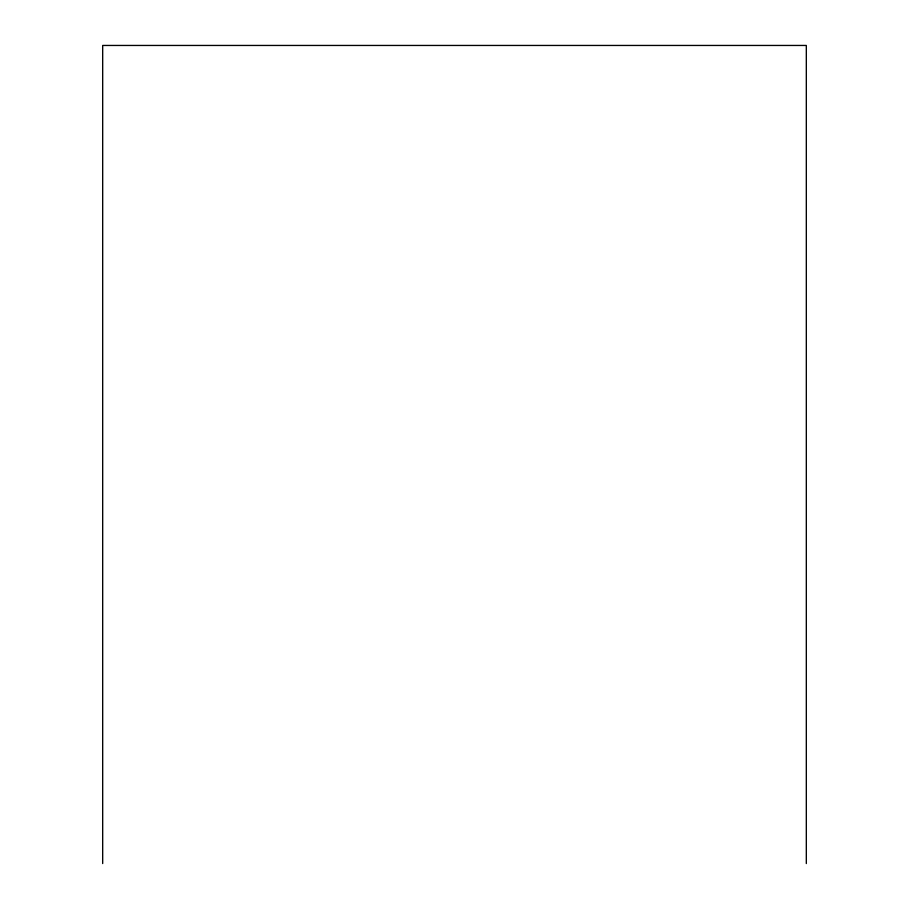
<?xml version="1.0" encoding="UTF-8"?>
<svg xmlns="http://www.w3.org/2000/svg" width="909" height="909" viewBox="0 0 909 909"><rect width="100%" height="100%" fill="white"/><g stroke="black" fill="none" stroke-linecap="round" stroke-linejoin="round"><path stroke-width="1.36" d="M806.317 863.55L806.317 45.45L102.683 45.45L102.683 863.55"/></g></svg>
